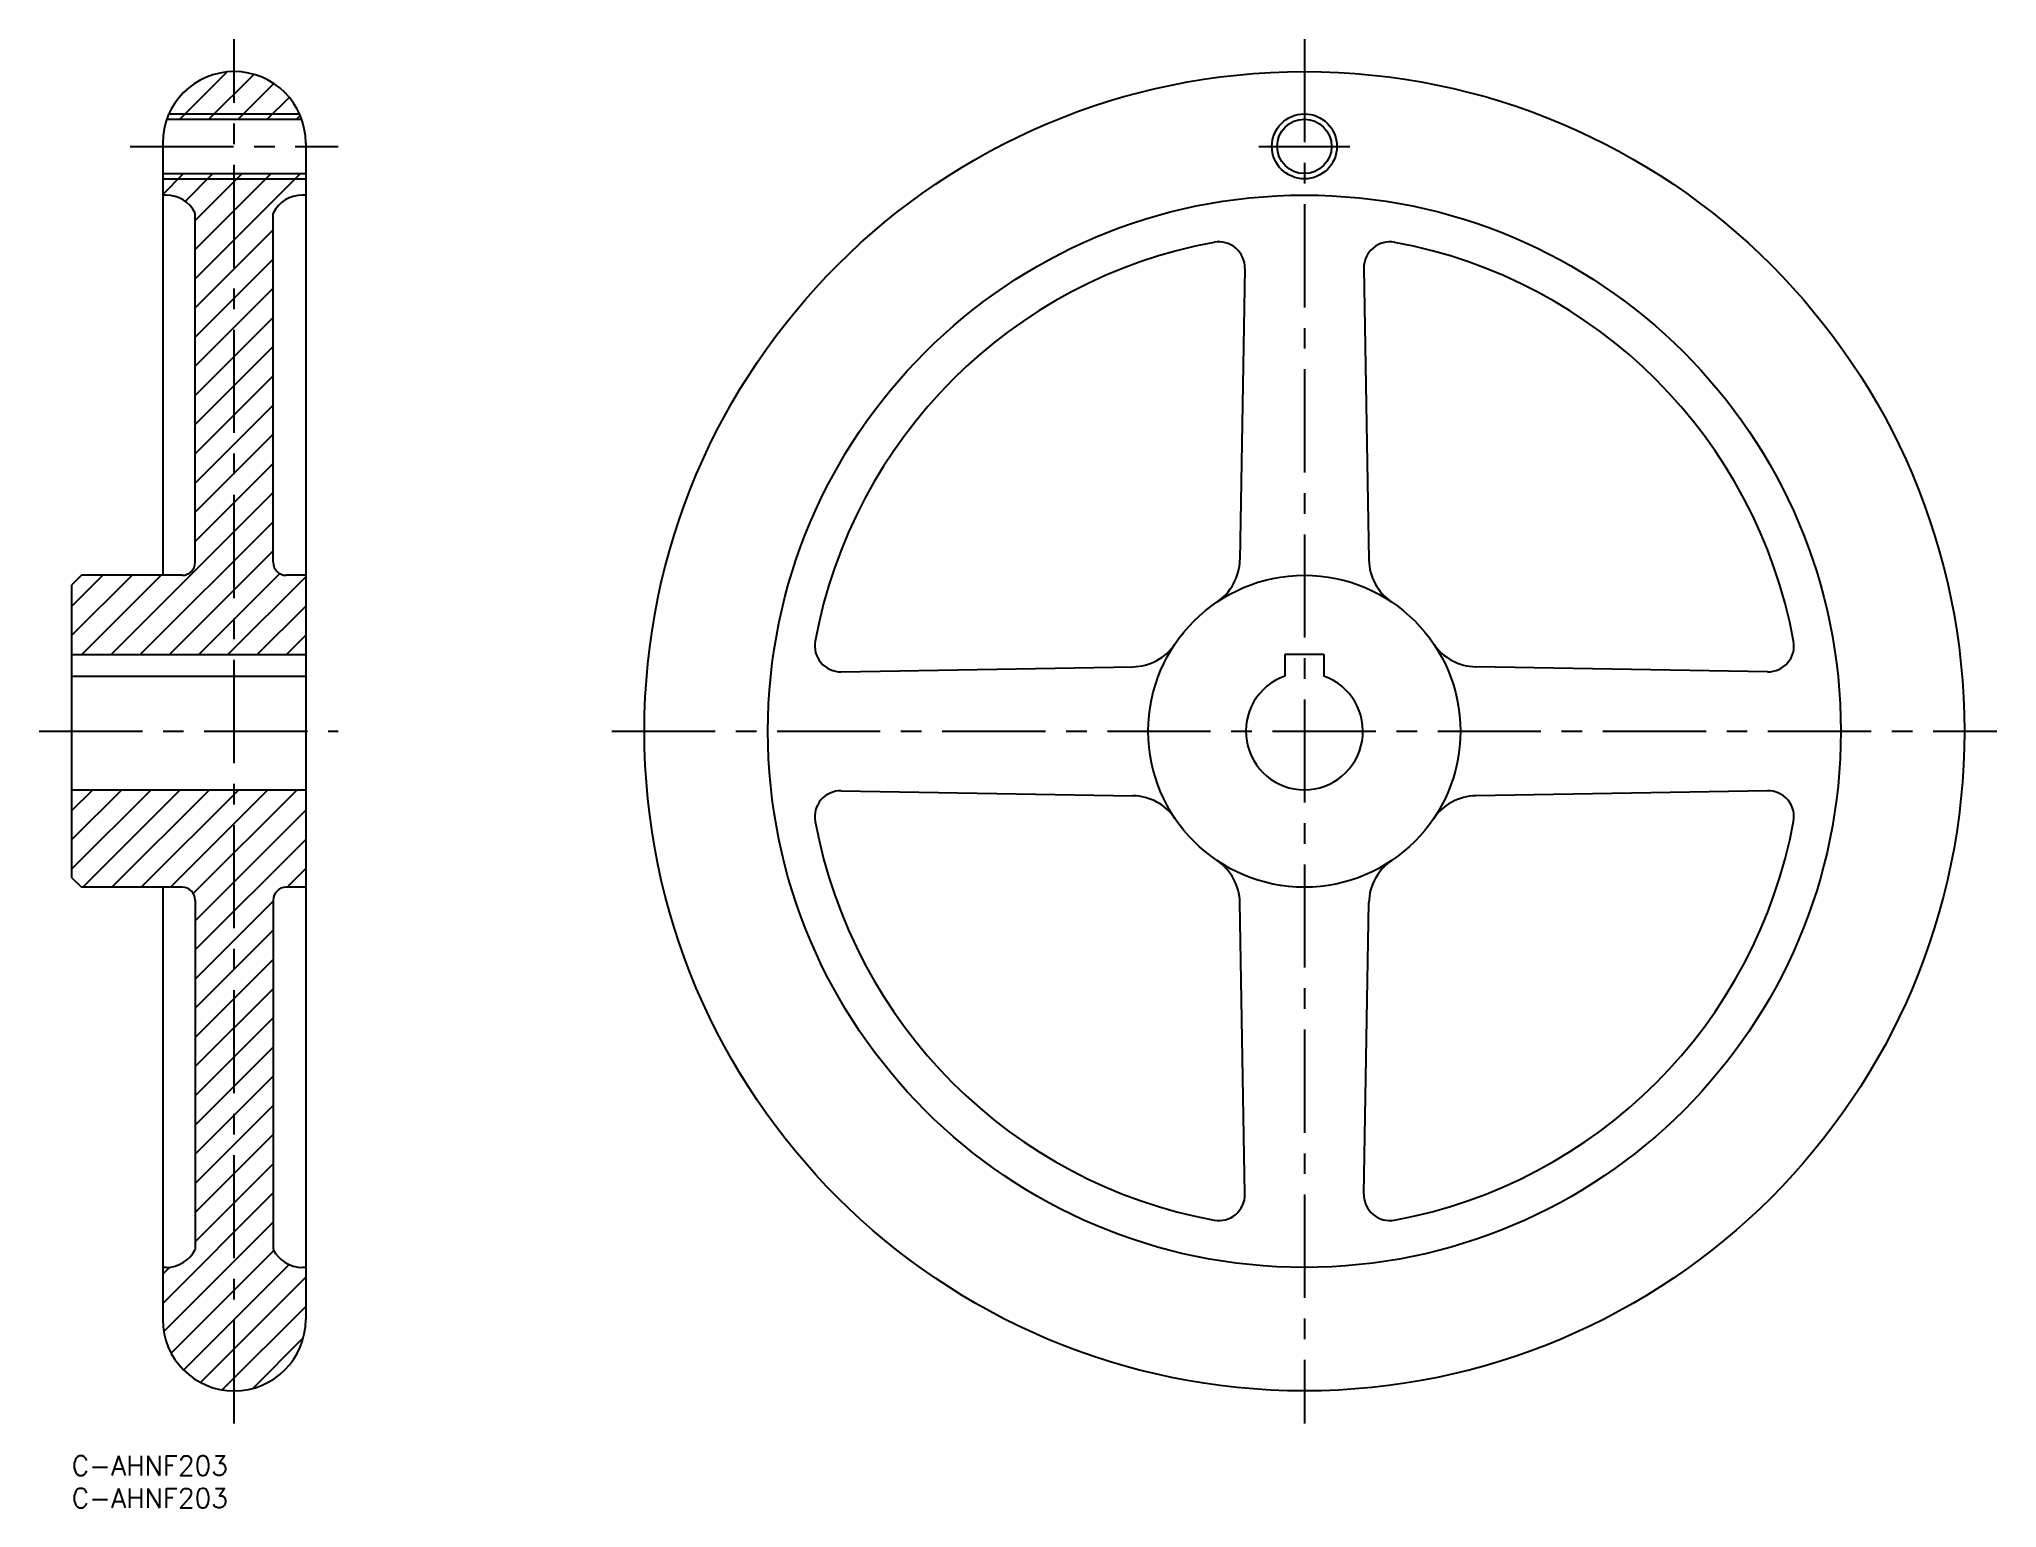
# Model space of a CAD drawing. Extents: x -5 to 296, y -8 to 218.
import ezdxf

# ---------------------------------------------------------------- set-up
doc = ezdxf.new("R2010")
doc.units = 0
doc.header["$LTSCALE"] = 0.5
doc.linetypes.add('CENTER', pattern=[50.8, 31.75, -6.35, 6.35, -6.35])
for name, color, linetype in [('MSM_CENTER', 1, 'CENTER'), ('MSM_CONTINUOUS', 7, 'CONTINUOUS'), ('MSM_NARROW', 5, 'CONTINUOUS'), ('MSM_PART_NUMBER', 7, 'CONTINUOUS')]:
    doc.layers.add(name, color=color, linetype=linetype)
doc.styles.get("Standard").update_dxf_attribs({"font": 'txt.shx', "height": 3, "bigfont": 'bigfont.shx'})

# ---------------------------------------------------------------- blocks, each defined once
blk = doc.blocks.new('*U3')
at = {"layer": 'MSM_PART_NUMBER'}
blk.add_text('C-AHNF203', height=3, dxfattribs=at).set_placement((0, -3))
blk = doc.blocks.new('*U4')
at = {"layer": 'MSM_PART_NUMBER'}
blk.add_text('C-AHNF203', height=3, dxfattribs=at).set_placement((0, -8))

msp = doc.modelspace()

# ---------------------------------------------------------------- linework, layer by layer
at = {"layer": 'MSM_CENTER'}
for p, q in [((25, 5), (25, 218)), ((189.59, 218), (189.59, 5)), ((9, 201.5), (41, 201.5)), ((182.59, 201.5), (196.59, 201.5)), ((-5, 111.5), (41, 111.5)), ((83.09, 111.5), (296.09, 111.5))]:
    msp.add_line(p, q, dxfattribs=at)
at = {"layer": 'MSM_CONTINUOUS'}
for p, q in [((14.64, 205.69), (35.36, 205.69)), ((14, 202), (14, 135.5)), ((36, 202), (36, 21)), ((14, 197.31), (36, 197.31)), ((14.53, 194), (14, 194)), ((36, 194), (35.47, 194)), ((19, 137.5), (19, 191.23)), ((31, 137.5), (31, 191.23)), ((180.44, 182.73), (179.67, 137.87)), ((198.74, 182.73), (199.51, 137.87)), ((1.5, 135.5), (0, 134)), ((17, 135.5), (1.5, 135.5)), ((36, 135.5), (33, 135.5)), ((0, 134), (0, 89)), ((0, 123.3), (36, 123.3)), ((118.36, 120.65), (163.22, 121.42)), ((186.59, 123.3), (186.59, 119.99)), ((192.59, 123.3), (186.59, 123.3)), ((192.59, 123.3), (192.59, 119.99)), ((260.82, 120.65), (215.96, 121.42)), ((0, 119.99), (36, 119.99)), ((0, 102.5), (36, 102.5)), ((118.36, 102.35), (163.22, 101.58)), ((260.82, 102.35), (215.96, 101.58)), ((0, 89), (1.5, 87.5)), ((17, 87.5), (1.5, 87.5)), ((14, 87.5), (14, 21)), ((36, 87.5), (33, 87.5)), ((19, 85.5), (19, 31.77)), ((31, 85.5), (31, 31.77)), ((180.44, 40.27), (179.67, 85.13)), ((198.74, 40.27), (199.51, 85.13)), ((14.53, 29), (14, 29)), ((36, 29), (35.47, 29))]:
    msp.add_line(p, q, dxfattribs=at)
for centre, radius in [((189.59, 111.5), 101.5), ((189.59, 201.5), 4.19), ((189.59, 111.5), 82.5), ((189.59, 111.5), 24)]:
    msp.add_circle(centre, radius, dxfattribs=at)
for centre, radius, start, end in [((25, 202), 11, 0, 180), ((14.53, 189), 5, 26.5239, 90), ((35.47, 189), 5, 90, 153.4761), ((189.59, 111.5), 76.5, 100.4502, 169.5498), ((176.44, 182.8), 4, 359.0153, 100.4502), ((202.74, 182.8), 4, 79.5498, 180.9847), ((189.59, 111.5), 76.5, 10.4502, 79.5498), ((17, 137.5), 2, 270, 0), ((33, 137.5), 2, 180, 270), ((171.67, 138.01), 8, 304.0569, 359.0153), ((207.51, 138.01), 8, 180.9847, 235.9431), ((118.29, 124.65), 4, 169.5498, 270.9847), ((163.08, 129.42), 8, 270.9847, 325.9431), ((216.1, 129.42), 8, 214.0569, 269.0153), ((260.89, 124.65), 4, 269.0153, 10.4502), ((189.59, 111.5), 9, 109.4712, 70.5288), ((118.29, 98.35), 4, 89.0153, 190.4502), ((163.08, 93.58), 8, 34.0569, 89.0153), ((216.1, 93.58), 8, 90.9847, 145.9431), ((260.89, 98.35), 4, 349.5498, 90.9847), ((189.59, 111.5), 76.5, 190.4502, 259.5498), ((189.59, 111.5), 76.5, 280.4502, 349.5498), ((171.67, 84.99), 8, 0.9847, 55.9431), ((207.51, 84.99), 8, 124.0569, 179.0153), ((17, 85.5), 2, 0, 90), ((33, 85.5), 2, 90, 180), ((176.44, 40.2), 4, 259.5498, 0.9847), ((202.74, 40.2), 4, 179.0153, 280.4502), ((14.53, 34), 5, 270, 333.4761), ((35.47, 34), 5, 206.5239, 270), ((25, 21), 11, 180, 0)]:
    msp.add_arc(centre, radius, start, end, dxfattribs=at)
at = {"layer": 'MSM_NARROW'}
for p, q in [((16.62, 205.69), (23.87, 212.94)), ((21.11, 205.69), (28, 212.58)), ((25.6, 205.69), (31.08, 211.16)), ((30.09, 205.69), (33.44, 209.04)), ((14.96, 206.5), (35.04, 206.5)), ((34.58, 205.69), (35.14, 206.25)), ((14, 194.09), (17.22, 197.31)), ((14, 196.5), (36, 196.5)), ((17.45, 193.04), (21.72, 197.31)), ((19, 190.11), (26.21, 197.31)), ((19, 185.62), (30.7, 197.31)), ((19, 181.13), (35.19, 197.31)), ((19, 176.64), (31, 188.64)), ((19, 172.15), (31, 184.15)), ((19, 167.66), (31, 179.66)), ((19, 163.17), (31, 175.17)), ((19, 158.68), (31, 170.68)), ((19, 154.19), (31, 166.19)), ((19, 149.7), (31, 161.7)), ((19, 145.21), (31, 157.21)), ((19, 140.72), (31, 152.72)), ((6.07, 123.3), (31, 148.23)), ((10.56, 123.3), (31, 143.74)), ((15.05, 123.3), (31, 139.25)), ((0, 130.7), (4.8, 135.5)), ((0, 126.21), (9.29, 135.5)), ((1.58, 123.3), (13.78, 135.5)), ((19.55, 123.3), (32.01, 135.77)), ((24.04, 123.3), (36, 135.26)), ((28.53, 123.3), (36, 130.77)), ((33.02, 123.3), (36, 126.28)), ((0, 99.26), (3.24, 102.5)), ((0, 94.77), (7.73, 102.5)), ((0, 90.28), (12.22, 102.5)), ((1.71, 87.5), (16.71, 102.5)), ((6.2, 87.5), (21.2, 102.5)), ((10.69, 87.5), (25.69, 102.5)), ((15.18, 87.5), (30.18, 102.5)), ((18.7, 86.54), (34.67, 102.5)), ((19, 82.34), (36, 99.34)), ((19, 77.85), (36, 94.85)), ((33.14, 87.5), (36, 90.36)), ((19, 73.36), (31, 85.36)), ((19, 68.87), (31, 80.87)), ((19, 64.38), (31, 76.38)), ((19, 59.89), (31, 71.89)), ((19, 55.4), (31, 67.4)), ((19, 50.91), (31, 62.91)), ((19, 46.42), (31, 58.42)), ((19, 41.93), (31, 53.93)), ((19, 37.44), (31, 49.44)), ((19, 32.95), (31, 44.95)), ((14, 23.46), (31, 40.46)), ((14.17, 19.14), (31, 35.97)), ((15.32, 15.8), (31.11, 31.59)), ((14, 27.95), (15.09, 29.04)), ((17.23, 13.23), (33.44, 29.43)), ((19.81, 11.31), (36, 27.5)), ((23.15, 10.16), (36, 23.01)), ((27.86, 10.39), (35.61, 18.14))]:
    msp.add_line(p, q, dxfattribs=at)
msp.add_circle((189.59, 201.5), 5, dxfattribs=at)

# ---------------------------------------------------------------- block references
at = {"layer": 'MSM_CONTINUOUS'}
for name in ['*U3', '*U4']:
    msp.add_blockref(name, (0, 0), dxfattribs=at)

doc.saveas('drawing.dxf')
